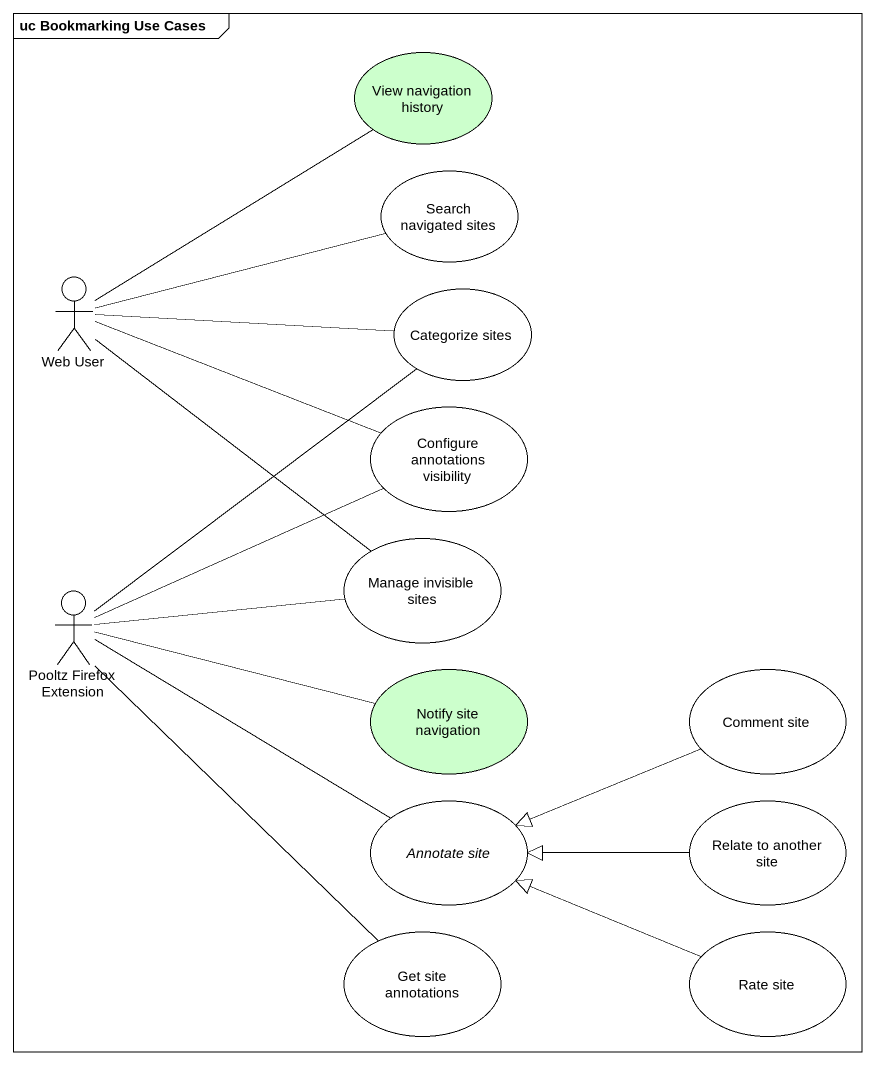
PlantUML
@startuml
mainframe uc Bookmarking Use Cases
usecase "View navigation history" as View_navigation_history #CCFFCC
usecase "Search navigated sites" as Search_navigated_sites
actor "Web User" as Web_User
usecase "Categorize sites" as Categorize_sites
usecase "Configure annotations visibility" as Configure_annotations
usecase "Manage invisible sites" as Manage_invisible_sites
actor "Pooltz Firefox Extension" as Pooltz_Firefox_Extension
usecase "Notify site navigation" as Notify_site_navigation #CCFFCC
usecase "Comment site" as Comment_site
usecase "Annotate site" as Annotate_site
usecase "Relate to another site" as Relate_to_another_site
usecase "Get site annotations" as Get_site_annotations
usecase "Rate site" as Rate_site
Web_User -up- View_navigation_history
Web_User -right- Search_navigated_sites
Web_User -right- Categorize_sites
Web_User -right- Configure_annotations
Web_User -- Manage_invisible_sites
Pooltz_Firefox_Extension -up- Categorize_sites
Pooltz_Firefox_Extension -right- Configure_annotations
Pooltz_Firefox_Extension -right- Manage_invisible_sites
Pooltz_Firefox_Extension -right- Notify_site_navigation
Pooltz_Firefox_Extension -right- Annotate_site
Pooltz_Firefox_Extension -- Get_site_annotations
Comment_site -left-|> Annotate_site
Relate_to_another_site -left-|> Annotate_site
Rate_site -left-|> Annotate_site
@enduml
